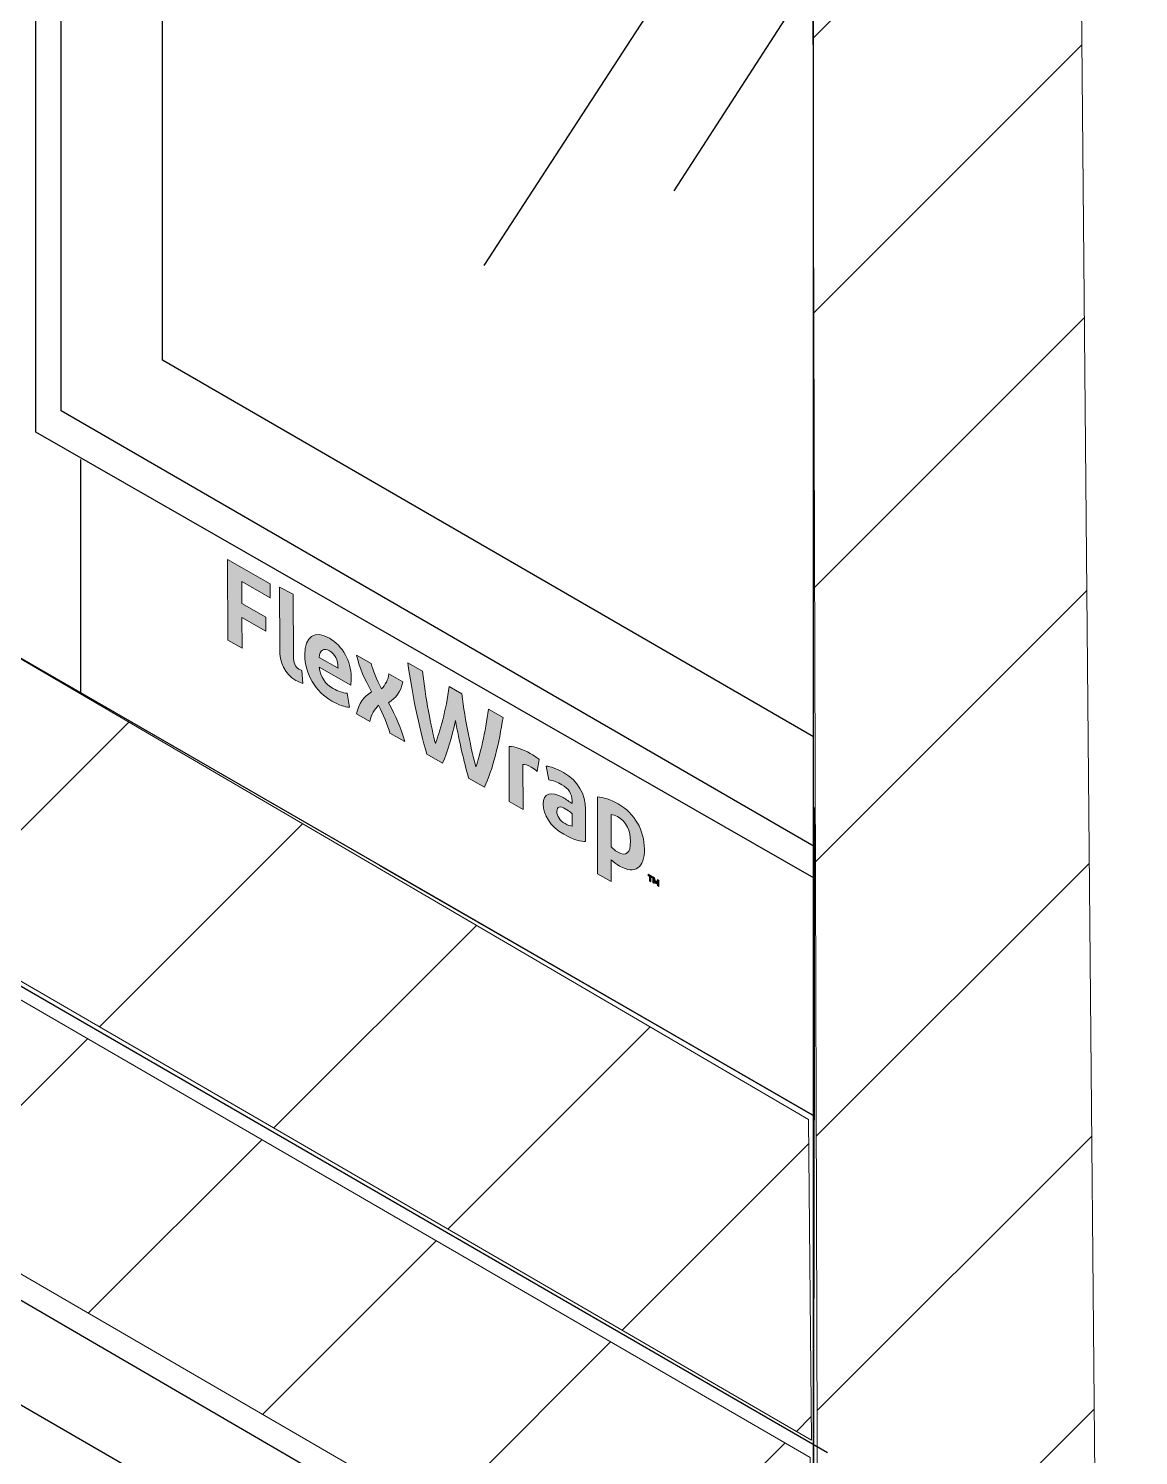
# Model space of a CAD drawing. Extents: x -1392 to 5791, y -3809 to 1722.
# Drawn here: x 967.1 to 1024.1, y -1809 to -1735.7 of the extents above; entities that cross this region are included whole.
import ezdxf

# ---------------------------------------------------------------- set-up
doc = ezdxf.new("R2010")
doc.units = 0
doc.header["$MEASUREMENT"] = 0
for name, color, linetype, lineweight in [('G-ANNO-TTLB', 7, 'Continuous', 0), ('Layer 12', 7, 'Continuous', 0), ('TYVEK', 7, 'Continuous', 0)]:
    doc.layers.add(name, color=color, linetype=linetype, lineweight=lineweight)
pattern_1 = [(45, (0, 0), (-7.071067, 7.07107), [])]

# ---------------------------------------------------------------- blocks, each defined once
blk = doc.blocks.new('Block_483')
at = {"layer": 'TYVEK', "true_color": 0x003b71, "transparency": 33554687}
h = blk.add_hatch(color=156, dxfattribs=at)
h.dxf.hatch_style = 2
edge = h.paths.add_edge_path()
edge.add_spline(control_points=[(977.358, -1767.076), (977.358, -1767.076), (977.348, -1762.935), (977.348, -1762.935), (977.348, -1762.935), (979.534, -1764.19), (979.534, -1764.19), (979.534, -1764.19), (979.535, -1764.912), (979.535, -1764.912), (979.535, -1764.912), (978.084, -1764.078), (978.084, -1764.078), (978.084, -1764.078), (978.086, -1765.202), (978.086, -1765.202), (978.086, -1765.202), (979.307, -1765.903), (979.307, -1765.903), (979.307, -1765.903), (979.309, -1766.625), (979.309, -1766.625), (979.309, -1766.625), (978.088, -1765.924), (978.088, -1765.924), (978.088, -1765.924), (978.092, -1767.497), (978.092, -1767.497), (978.092, -1767.497), (977.358, -1767.076), (977.358, -1767.076)], knot_values=[0, 0, 0, 0, 1, 1, 1, 2, 2, 2, 3, 3, 3, 4, 4, 4, 5, 5, 5, 6, 6, 6, 7, 7, 7, 8, 8, 8, 9, 9, 9, 10, 10, 10, 10], degree=3, periodic=0)
h = blk.add_hatch(color=156, dxfattribs=at)
h.dxf.hatch_style = 2
edge = h.paths.add_edge_path()
edge.add_spline(control_points=[(980.731, -1767.92), (980.732, -1768.239), (980.804, -1768.452), (981.01, -1768.57), (981.061, -1768.599), (981.112, -1768.623), (981.158, -1768.638), (981.158, -1768.638), (981.211, -1769.312), (981.211, -1769.312), (981.114, -1769.279), (980.955, -1769.212), (980.852, -1769.153), (980.262, -1768.814), (980.025, -1768.235), (980.023, -1767.525), (980.023, -1767.525), (980.016, -1764.366), (980.016, -1764.366), (980.016, -1764.366), (980.724, -1764.725), (980.724, -1764.725), (980.724, -1764.725), (980.731, -1767.92), (980.731, -1767.92)], knot_values=[0, 0, 0, 0, 1, 1, 1, 2, 2, 2, 3, 3, 3, 4, 4, 4, 5, 5, 5, 6, 6, 6, 7, 7, 7, 8, 8, 8, 8], degree=3, periodic=0)
h = blk.add_hatch(color=156, dxfattribs=at)
h.dxf.hatch_style = 2
edge = h.paths.add_edge_path()
edge.add_spline(control_points=[(982.043, -1767.97), (982.043, -1767.97), (983.018, -1768.529), (983.018, -1768.529), (983.018, -1768.529), (983.017, -1768.458), (983.017, -1768.458), (983.017, -1768.127), (982.862, -1767.796), (982.58, -1767.634), (982.282, -1767.464), (982.088, -1767.594), (982.043, -1767.97)], knot_values=[0, 0, 0, 0, 1, 1, 1, 2, 2, 2, 3, 3, 3, 4, 4, 4, 4], degree=3, periodic=0)
edge = h.paths.add_edge_path()
edge.add_spline(control_points=[(983.601, -1770.53), (983.376, -1770.519), (983.043, -1770.411), (982.704, -1770.216), (981.878, -1769.742), (981.312, -1768.815), (981.31, -1767.833), (981.308, -1766.892), (981.824, -1766.551), (982.578, -1766.984), (983.25, -1767.369), (983.693, -1768.173), (983.695, -1768.966), (983.695, -1769.143), (983.685, -1769.291), (983.676, -1769.403), (983.676, -1769.403), (982.054, -1768.473), (982.054, -1768.473), (982.122, -1768.984), (982.364, -1769.336), (982.774, -1769.571), (983.026, -1769.715), (983.267, -1769.789), (983.487, -1769.809), (983.487, -1769.809), (983.601, -1770.53), (983.601, -1770.53)], knot_values=[0, 0, 0, 0, 1, 1, 1, 2, 2, 2, 3, 3, 3, 4, 4, 4, 5, 5, 5, 6, 6, 6, 7, 7, 7, 8, 8, 8, 9, 9, 9, 9], degree=3, periodic=0)
h = blk.add_hatch(color=156, dxfattribs=at)
h.dxf.hatch_style = 2
edge = h.paths.add_edge_path()
edge.add_spline(control_points=[(984.742, -1769.732), (984.397, -1769.097), (984.124, -1768.533), (983.964, -1767.85), (983.964, -1767.85), (984.728, -1768.289), (984.728, -1768.289), (984.795, -1768.593), (985.022, -1769.125), (985.249, -1769.592), (985.438, -1769.375), (985.601, -1769.121), (985.636, -1768.81), (985.636, -1768.81), (986.354, -1769.222), (986.354, -1769.222), (986.222, -1769.761), (985.998, -1770.063), (985.614, -1770.298), (985.985, -1770.989), (986.237, -1771.547), (986.449, -1772.295), (986.449, -1772.295), (985.685, -1771.856), (985.685, -1771.856), (985.576, -1771.463), (985.318, -1770.872), (985.102, -1770.423), (984.908, -1770.637), (984.724, -1770.886), (984.653, -1771.264), (984.653, -1771.264), (983.966, -1770.87), (983.966, -1770.87), (984.093, -1770.328), (984.333, -1769.993), (984.742, -1769.732)], knot_values=[0, 0, 0, 0, 1, 1, 1, 2, 2, 2, 3, 3, 3, 4, 4, 4, 5, 5, 5, 6, 6, 6, 7, 7, 7, 8, 8, 8, 9, 9, 9, 10, 10, 10, 11, 11, 11, 12, 12, 12, 12], degree=3, periodic=0)
h = blk.add_hatch(color=156, dxfattribs=at)
h.dxf.hatch_style = 2
edge = h.paths.add_edge_path()
edge.add_spline(control_points=[(990.743, -1770.625), (990.743, -1770.625), (991.492, -1771.055), (991.492, -1771.055), (991.301, -1772.322), (990.966, -1773.754), (990.533, -1774.64), (990.533, -1774.64), (989.727, -1774.177), (989.727, -1774.177), (989.474, -1773.293), (989.246, -1772.294), (989.054, -1771.215), (988.861, -1772.073), (988.643, -1772.816), (988.388, -1773.409), (988.388, -1773.409), (987.583, -1772.946), (987.583, -1772.946), (987.17, -1771.575), (986.801, -1769.739), (986.608, -1768.251), (986.608, -1768.251), (987.352, -1768.679), (987.352, -1768.679), (987.514, -1770.018), (987.805, -1771.585), (988.017, -1772.398), (988.236, -1771.832), (988.576, -1770.669), (988.722, -1769.465), (988.722, -1769.465), (989.378, -1769.842), (989.378, -1769.842), (989.536, -1771.22), (989.872, -1772.772), (990.1, -1773.594), (990.303, -1773.019), (990.592, -1771.785), (990.743, -1770.625)], knot_values=[0, 0, 0, 0, 1, 1, 1, 2, 2, 2, 3, 3, 3, 4, 4, 4, 5, 5, 5, 6, 6, 6, 7, 7, 7, 8, 8, 8, 9, 9, 9, 10, 10, 10, 11, 11, 11, 12, 12, 12, 13, 13, 13, 13], degree=3, periodic=0)
h = blk.add_hatch(color=156, dxfattribs=at)
h.dxf.hatch_style = 2
edge = h.paths.add_edge_path()
edge.add_spline(control_points=[(992.885, -1772.901), (993.07, -1773.007), (993.244, -1773.13), (993.347, -1773.219), (993.347, -1773.219), (993.246, -1773.828), (993.246, -1773.828), (993.159, -1773.743), (993.051, -1773.669), (992.943, -1773.607), (992.753, -1773.498), (992.625, -1773.466), (992.517, -1773.463), (992.517, -1773.463), (992.523, -1775.782), (992.523, -1775.782), (992.523, -1775.782), (991.815, -1775.376), (991.815, -1775.376), (991.815, -1775.376), (991.808, -1772.542), (991.808, -1772.542), (992.085, -1772.542), (992.516, -1772.689), (992.885, -1772.901)], knot_values=[0, 0, 0, 0, 1, 1, 1, 2, 2, 2, 3, 3, 3, 4, 4, 4, 5, 5, 5, 6, 6, 6, 7, 7, 7, 8, 8, 8, 8], degree=3, periodic=0)
h = blk.add_hatch(color=156, dxfattribs=at)
h.dxf.hatch_style = 2
edge = h.paths.add_edge_path()
edge.add_spline(control_points=[(995.041, -1776.631), (995.041, -1776.631), (995.039, -1775.998), (995.039, -1775.998), (994.921, -1775.901), (994.798, -1775.812), (994.675, -1775.742), (994.439, -1775.606), (994.254, -1775.607), (994.255, -1775.885), (994.256, -1776.133), (994.41, -1776.352), (994.682, -1776.508), (994.836, -1776.596), (994.964, -1776.634), (995.041, -1776.631)], knot_values=[0, 0, 0, 0, 1, 1, 1, 2, 2, 2, 3, 3, 3, 4, 4, 4, 5, 5, 5, 5], degree=3, periodic=0)
edge = h.paths.add_edge_path()
edge.add_spline(control_points=[(994.611, -1777.052), (993.908, -1776.649), (993.554, -1776.049), (993.552, -1775.517), (993.551, -1774.931), (993.965, -1774.826), (994.581, -1775.174), (994.725, -1775.256), (994.91, -1775.386), (995.038, -1775.483), (995.038, -1775.483), (995.037, -1775.341), (995.037, -1775.341), (995.037, -1774.981), (994.857, -1774.706), (994.513, -1774.509), (994.287, -1774.379), (994.046, -1774.282), (993.836, -1774.262), (993.836, -1774.262), (993.706, -1773.549), (993.706, -1773.549), (993.927, -1773.57), (994.28, -1773.702), (994.593, -1773.881), (995.347, -1774.314), (995.723, -1774.991), (995.725, -1775.789), (995.725, -1775.789), (995.729, -1777.434), (995.729, -1777.434), (995.519, -1777.437), (995.124, -1777.347), (994.611, -1777.052)], knot_values=[0, 0, 0, 0, 1, 1, 1, 2, 2, 2, 3, 3, 3, 4, 4, 4, 5, 5, 5, 6, 6, 6, 7, 7, 7, 8, 8, 8, 9, 9, 9, 10, 10, 10, 11, 11, 11, 11], degree=3, periodic=0)
h = blk.add_hatch(color=156, dxfattribs=at)
h.dxf.hatch_style = 2
edge = h.paths.add_edge_path()
edge.add_spline(control_points=[(997.375, -1777.965), (997.826, -1778.224), (998.036, -1778.026), (998.034, -1777.416), (998.033, -1776.884), (997.837, -1776.417), (997.37, -1776.149), (997.242, -1776.076), (997.15, -1776.052), (997.042, -1776.038), (997.042, -1776.038), (997.046, -1777.694), (997.046, -1777.694), (997.144, -1777.797), (997.226, -1777.88), (997.375, -1777.965)], knot_values=[0, 0, 0, 0, 1, 1, 1, 2, 2, 2, 3, 3, 3, 4, 4, 4, 5, 5, 5, 5], degree=3, periodic=0)
edge = h.paths.add_edge_path()
edge.add_spline(control_points=[(997.479, -1778.687), (997.299, -1778.584), (997.176, -1778.489), (997.048, -1778.362), (997.048, -1778.362), (997.051, -1779.486), (997.051, -1779.486), (997.051, -1779.486), (996.348, -1779.083), (996.348, -1779.083), (996.348, -1779.083), (996.338, -1775.137), (996.338, -1775.137), (996.63, -1775.151), (997.04, -1775.286), (997.405, -1775.495), (998.246, -1775.978), (998.75, -1776.859), (998.753, -1777.805), (998.755, -1778.775), (998.279, -1779.146), (997.479, -1778.687)], knot_values=[0, 0, 0, 0, 1, 1, 1, 2, 2, 2, 3, 3, 3, 4, 4, 4, 5, 5, 5, 6, 6, 6, 7, 7, 7, 7], degree=3, periodic=0)
h = blk.add_hatch(color=156, dxfattribs=at)
h.dxf.hatch_style = 2
edge = h.paths.add_edge_path()
edge.add_spline(control_points=[(999.261, -1779.292), (999.287, -1779.379), (999.312, -1779.445), (999.343, -1779.516), (999.373, -1779.481), (999.394, -1779.441), (999.419, -1779.383), (999.419, -1779.383), (999.493, -1779.425), (999.493, -1779.425), (999.493, -1779.425), (999.494, -1779.731), (999.494, -1779.731), (999.494, -1779.731), (999.43, -1779.694), (999.43, -1779.694), (999.43, -1779.694), (999.429, -1779.553), (999.429, -1779.553), (999.429, -1779.553), (999.432, -1779.507), (999.432, -1779.507), (999.412, -1779.541), (999.387, -1779.576), (999.366, -1779.602), (999.366, -1779.602), (999.317, -1779.574), (999.317, -1779.574), (999.294, -1779.521), (999.27, -1779.458), (999.248, -1779.399), (999.248, -1779.399), (999.251, -1779.451), (999.251, -1779.451), (999.251, -1779.451), (999.252, -1779.592), (999.252, -1779.592), (999.252, -1779.592), (999.188, -1779.555), (999.188, -1779.555), (999.188, -1779.555), (999.187, -1779.249), (999.187, -1779.249), (999.187, -1779.249), (999.261, -1779.292), (999.261, -1779.292)], knot_values=[0, 0, 0, 0, 1, 1, 1, 2, 2, 2, 3, 3, 3, 4, 4, 4, 5, 5, 5, 6, 6, 6, 7, 7, 7, 8, 8, 8, 9, 9, 9, 10, 10, 10, 11, 11, 11, 12, 12, 12, 13, 13, 13, 14, 14, 14, 15, 15, 15, 15], degree=3, periodic=0)
edge = h.paths.add_edge_path()
edge.add_spline(control_points=[(999.015, -1779.218), (999.015, -1779.218), (998.943, -1779.177), (998.943, -1779.177), (998.943, -1779.177), (998.943, -1779.109), (998.943, -1779.109), (998.943, -1779.109), (999.157, -1779.232), (999.157, -1779.232), (999.157, -1779.232), (999.158, -1779.3), (999.158, -1779.3), (999.158, -1779.3), (999.086, -1779.259), (999.086, -1779.259), (999.086, -1779.259), (999.087, -1779.497), (999.087, -1779.497), (999.087, -1779.497), (999.015, -1779.456), (999.015, -1779.456), (999.015, -1779.456), (999.015, -1779.218), (999.015, -1779.218)], knot_values=[0, 0, 0, 0, 1, 1, 1, 2, 2, 2, 3, 3, 3, 4, 4, 4, 5, 5, 5, 6, 6, 6, 7, 7, 7, 8, 8, 8, 8], degree=3, periodic=0)
at = {"layer": 'TYVEK'}
for points, knots in [([(977.358, -1767.076), (977.358, -1767.076), (977.348, -1762.935), (977.348, -1762.935), (977.348, -1762.935), (979.534, -1764.19), (979.534, -1764.19), (979.534, -1764.19), (979.535, -1764.912), (979.535, -1764.912), (979.535, -1764.912), (978.084, -1764.078), (978.084, -1764.078), (978.084, -1764.078), (978.086, -1765.202), (978.086, -1765.202), (978.086, -1765.202), (979.307, -1765.903), (979.307, -1765.903), (979.307, -1765.903), (979.309, -1766.625), (979.309, -1766.625), (979.309, -1766.625), (978.088, -1765.924), (978.088, -1765.924), (978.088, -1765.924), (978.092, -1767.497), (978.092, -1767.497), (978.092, -1767.497), (977.358, -1767.076), (977.358, -1767.076)], [0, 0, 0, 0, 1, 1, 1, 2, 2, 2, 3, 3, 3, 4, 4, 4, 5, 5, 5, 6, 6, 6, 7, 7, 7, 8, 8, 8, 9, 9, 9, 10, 10, 10, 10]), ([(980.731, -1767.92), (980.732, -1768.239), (980.804, -1768.452), (981.01, -1768.57), (981.061, -1768.599), (981.112, -1768.623), (981.158, -1768.638), (981.158, -1768.638), (981.211, -1769.312), (981.211, -1769.312), (981.114, -1769.279), (980.955, -1769.212), (980.852, -1769.153), (980.262, -1768.814), (980.025, -1768.235), (980.023, -1767.525), (980.023, -1767.525), (980.016, -1764.366), (980.016, -1764.366), (980.016, -1764.366), (980.724, -1764.725), (980.724, -1764.725), (980.724, -1764.725), (980.731, -1767.92), (980.731, -1767.92)], [0, 0, 0, 0, 1, 1, 1, 2, 2, 2, 3, 3, 3, 4, 4, 4, 5, 5, 5, 6, 6, 6, 7, 7, 7, 8, 8, 8, 8]), ([(983.601, -1770.53), (983.376, -1770.519), (983.043, -1770.411), (982.704, -1770.216), (981.878, -1769.742), (981.312, -1768.815), (981.31, -1767.833), (981.308, -1766.892), (981.824, -1766.551), (982.578, -1766.984), (983.25, -1767.369), (983.693, -1768.173), (983.695, -1768.966), (983.695, -1769.143), (983.685, -1769.291), (983.676, -1769.403), (983.676, -1769.403), (982.054, -1768.473), (982.054, -1768.473), (982.122, -1768.984), (982.364, -1769.336), (982.774, -1769.571), (983.026, -1769.715), (983.267, -1769.789), (983.487, -1769.809), (983.487, -1769.809), (983.601, -1770.53), (983.601, -1770.53)], [0, 0, 0, 0, 1, 1, 1, 2, 2, 2, 3, 3, 3, 4, 4, 4, 5, 5, 5, 6, 6, 6, 7, 7, 7, 8, 8, 8, 9, 9, 9, 9]), ([(982.043, -1767.97), (982.043, -1767.97), (983.018, -1768.529), (983.018, -1768.529), (983.018, -1768.529), (983.017, -1768.458), (983.017, -1768.458), (983.017, -1768.127), (982.862, -1767.796), (982.58, -1767.634), (982.282, -1767.464), (982.088, -1767.594), (982.043, -1767.97)], [0, 0, 0, 0, 1, 1, 1, 2, 2, 2, 3, 3, 3, 4, 4, 4, 4]), ([(984.742, -1769.732), (984.397, -1769.097), (984.124, -1768.533), (983.964, -1767.85), (983.964, -1767.85), (984.728, -1768.289), (984.728, -1768.289), (984.795, -1768.593), (985.022, -1769.125), (985.249, -1769.592), (985.438, -1769.375), (985.601, -1769.121), (985.636, -1768.81), (985.636, -1768.81), (986.354, -1769.222), (986.354, -1769.222), (986.222, -1769.761), (985.998, -1770.063), (985.614, -1770.298), (985.985, -1770.989), (986.237, -1771.547), (986.449, -1772.295), (986.449, -1772.295), (985.685, -1771.856), (985.685, -1771.856), (985.576, -1771.463), (985.318, -1770.872), (985.102, -1770.423), (984.908, -1770.637), (984.724, -1770.886), (984.653, -1771.264), (984.653, -1771.264), (983.966, -1770.87), (983.966, -1770.87), (984.093, -1770.328), (984.333, -1769.993), (984.742, -1769.732)], [0, 0, 0, 0, 1, 1, 1, 2, 2, 2, 3, 3, 3, 4, 4, 4, 5, 5, 5, 6, 6, 6, 7, 7, 7, 8, 8, 8, 9, 9, 9, 10, 10, 10, 11, 11, 11, 12, 12, 12, 12]), ([(990.743, -1770.625), (990.743, -1770.625), (991.492, -1771.055), (991.492, -1771.055), (991.301, -1772.322), (990.966, -1773.754), (990.533, -1774.64), (990.533, -1774.64), (989.727, -1774.177), (989.727, -1774.177), (989.474, -1773.293), (989.246, -1772.294), (989.054, -1771.215), (988.861, -1772.073), (988.643, -1772.816), (988.388, -1773.409), (988.388, -1773.409), (987.583, -1772.946), (987.583, -1772.946), (987.17, -1771.575), (986.801, -1769.739), (986.608, -1768.251), (986.608, -1768.251), (987.352, -1768.679), (987.352, -1768.679), (987.514, -1770.018), (987.805, -1771.585), (988.017, -1772.398), (988.236, -1771.832), (988.576, -1770.669), (988.722, -1769.465), (988.722, -1769.465), (989.378, -1769.842), (989.378, -1769.842), (989.536, -1771.22), (989.872, -1772.772), (990.1, -1773.594), (990.303, -1773.019), (990.592, -1771.785), (990.743, -1770.625)], [0, 0, 0, 0, 1, 1, 1, 2, 2, 2, 3, 3, 3, 4, 4, 4, 5, 5, 5, 6, 6, 6, 7, 7, 7, 8, 8, 8, 9, 9, 9, 10, 10, 10, 11, 11, 11, 12, 12, 12, 13, 13, 13, 13]), ([(992.885, -1772.901), (993.07, -1773.007), (993.244, -1773.13), (993.347, -1773.219), (993.347, -1773.219), (993.246, -1773.828), (993.246, -1773.828), (993.159, -1773.743), (993.051, -1773.669), (992.943, -1773.607), (992.753, -1773.498), (992.625, -1773.466), (992.517, -1773.463), (992.517, -1773.463), (992.523, -1775.782), (992.523, -1775.782), (992.523, -1775.782), (991.815, -1775.376), (991.815, -1775.376), (991.815, -1775.376), (991.808, -1772.542), (991.808, -1772.542), (992.085, -1772.542), (992.516, -1772.689), (992.885, -1772.901)], [0, 0, 0, 0, 1, 1, 1, 2, 2, 2, 3, 3, 3, 4, 4, 4, 5, 5, 5, 6, 6, 6, 7, 7, 7, 8, 8, 8, 8]), ([(994.611, -1777.052), (993.908, -1776.649), (993.554, -1776.049), (993.552, -1775.517), (993.551, -1774.931), (993.965, -1774.826), (994.581, -1775.174), (994.725, -1775.256), (994.91, -1775.386), (995.038, -1775.483), (995.038, -1775.483), (995.037, -1775.341), (995.037, -1775.341), (995.037, -1774.981), (994.857, -1774.706), (994.513, -1774.509), (994.287, -1774.379), (994.046, -1774.282), (993.836, -1774.262), (993.836, -1774.262), (993.706, -1773.549), (993.706, -1773.549), (993.927, -1773.57), (994.28, -1773.702), (994.593, -1773.881), (995.347, -1774.314), (995.723, -1774.991), (995.725, -1775.789), (995.725, -1775.789), (995.729, -1777.434), (995.729, -1777.434), (995.519, -1777.437), (995.124, -1777.347), (994.611, -1777.052)], [0, 0, 0, 0, 1, 1, 1, 2, 2, 2, 3, 3, 3, 4, 4, 4, 5, 5, 5, 6, 6, 6, 7, 7, 7, 8, 8, 8, 9, 9, 9, 10, 10, 10, 11, 11, 11, 11]), ([(997.479, -1778.687), (997.299, -1778.584), (997.176, -1778.489), (997.048, -1778.362), (997.048, -1778.362), (997.051, -1779.486), (997.051, -1779.486), (997.051, -1779.486), (996.348, -1779.083), (996.348, -1779.083), (996.348, -1779.083), (996.338, -1775.137), (996.338, -1775.137), (996.63, -1775.151), (997.04, -1775.286), (997.405, -1775.495), (998.246, -1775.978), (998.75, -1776.859), (998.753, -1777.805), (998.755, -1778.775), (998.279, -1779.146), (997.479, -1778.687)], [0, 0, 0, 0, 1, 1, 1, 2, 2, 2, 3, 3, 3, 4, 4, 4, 5, 5, 5, 6, 6, 6, 7, 7, 7, 7]), ([(995.041, -1776.631), (995.041, -1776.631), (995.039, -1775.998), (995.039, -1775.998), (994.921, -1775.901), (994.798, -1775.812), (994.675, -1775.742), (994.439, -1775.606), (994.254, -1775.607), (994.255, -1775.885), (994.256, -1776.133), (994.41, -1776.352), (994.682, -1776.508), (994.836, -1776.596), (994.964, -1776.634), (995.041, -1776.631)], [0, 0, 0, 0, 1, 1, 1, 2, 2, 2, 3, 3, 3, 4, 4, 4, 5, 5, 5, 5]), ([(997.375, -1777.965), (997.826, -1778.224), (998.036, -1778.026), (998.034, -1777.416), (998.033, -1776.884), (997.837, -1776.417), (997.37, -1776.149), (997.242, -1776.076), (997.15, -1776.052), (997.042, -1776.038), (997.042, -1776.038), (997.046, -1777.694), (997.046, -1777.694), (997.144, -1777.797), (997.226, -1777.88), (997.375, -1777.965)], [0, 0, 0, 0, 1, 1, 1, 2, 2, 2, 3, 3, 3, 4, 4, 4, 5, 5, 5, 5]), ([(999.015, -1779.218), (999.015, -1779.218), (998.943, -1779.177), (998.943, -1779.177), (998.943, -1779.177), (998.943, -1779.109), (998.943, -1779.109), (998.943, -1779.109), (999.157, -1779.232), (999.157, -1779.232), (999.157, -1779.232), (999.158, -1779.3), (999.158, -1779.3), (999.158, -1779.3), (999.086, -1779.259), (999.086, -1779.259), (999.086, -1779.259), (999.087, -1779.497), (999.087, -1779.497), (999.087, -1779.497), (999.015, -1779.456), (999.015, -1779.456), (999.015, -1779.456), (999.015, -1779.218), (999.015, -1779.218)], [0, 0, 0, 0, 1, 1, 1, 2, 2, 2, 3, 3, 3, 4, 4, 4, 5, 5, 5, 6, 6, 6, 7, 7, 7, 8, 8, 8, 8]), ([(999.261, -1779.292), (999.287, -1779.379), (999.312, -1779.445), (999.343, -1779.516), (999.373, -1779.481), (999.394, -1779.441), (999.419, -1779.383), (999.419, -1779.383), (999.493, -1779.425), (999.493, -1779.425), (999.493, -1779.425), (999.494, -1779.731), (999.494, -1779.731), (999.494, -1779.731), (999.43, -1779.694), (999.43, -1779.694), (999.43, -1779.694), (999.429, -1779.553), (999.429, -1779.553), (999.429, -1779.553), (999.432, -1779.507), (999.432, -1779.507), (999.412, -1779.541), (999.387, -1779.576), (999.366, -1779.602), (999.366, -1779.602), (999.317, -1779.574), (999.317, -1779.574), (999.294, -1779.521), (999.27, -1779.458), (999.248, -1779.399), (999.248, -1779.399), (999.251, -1779.451), (999.251, -1779.451), (999.251, -1779.451), (999.252, -1779.592), (999.252, -1779.592), (999.252, -1779.592), (999.188, -1779.555), (999.188, -1779.555), (999.188, -1779.555), (999.187, -1779.249), (999.187, -1779.249), (999.187, -1779.249), (999.261, -1779.292), (999.261, -1779.292)], [0, 0, 0, 0, 1, 1, 1, 2, 2, 2, 3, 3, 3, 4, 4, 4, 5, 5, 5, 6, 6, 6, 7, 7, 7, 8, 8, 8, 9, 9, 9, 10, 10, 10, 11, 11, 11, 12, 12, 12, 13, 13, 13, 14, 14, 14, 15, 15, 15, 15])]:
    blk.add_open_spline(points, degree=3, knots=knots, dxfattribs=at)
blk = doc.blocks.new('Block_482')
at = {"layer": 'TYVEK'}
blk.add_blockref('Block_483', (0, 0), dxfattribs=at)

msp = doc.modelspace()

# ---------------------------------------------------------------- hatches: boundary and pattern name
at = {"layer": 'G-ANNO-TTLB', "true_color": 0xff00ff, "transparency": 33554687}
h = msp.add_hatch(color=6, dxfattribs=at)
edge = h.paths.add_edge_path()
edge.add_spline(control_points=[(1773.018, -3692.604), (1773.018, -3692.604), (-1156.5, -3692.604), (-1156.5, -3692.604), (-1156.5, -3692.604), (-1156.5, -1235.604), (-1156.5, -1235.604), (-1156.5, -1235.604), (1773.018, -1235.604), (1773.018, -1235.604), (1773.018, -1235.604), (1773.018, -3692.604), (1773.018, -3692.604)], knot_values=[0, 0, 0, 0, 1, 1, 1, 2, 2, 2, 3, 3, 3, 4, 4, 4, 4], degree=3, periodic=0)
edge = h.paths.add_edge_path()
edge.add_spline(control_points=[(-1147.5, -1244.604), (-1147.5, -1244.604), (-1147.5, -3683.604), (-1147.5, -3683.604), (-1147.5, -3683.604), (1764.018, -3683.604), (1764.018, -3683.604), (1764.018, -3683.604), (1764.018, -1244.604), (1764.018, -1244.604), (1764.018, -1244.604), (-1147.5, -1244.604), (-1147.5, -1244.604)], knot_values=[0, 0, 0, 0, 1, 1, 1, 2, 2, 2, 3, 3, 3, 4, 4, 4, 4], degree=3, periodic=0)
edge.add_line((-1147.5, -1244.604), (-1147.5, -1244.604))
at = {"layer": 'Layer 12', "true_color": 0x000000, "transparency": 33554687}
h = msp.add_hatch(dxfattribs=at)
h.set_pattern_fill('_U', color=18, scale=10, angle=44.99999, style=2, pattern_type=0)
h.set_pattern_definition(pattern_1)
h.paths.add_polyline_path([(1007.693, -1830.91), (1022.13, -1838.408), (1020.604, -1668.11), (1007.184, -1659.249)])
h = msp.add_hatch(dxfattribs=at)
h.set_pattern_fill('_U', color=18, scale=10, angle=44.99999, style=2, pattern_type=0)
h.set_pattern_definition(pattern_1)
h.paths.add_polyline_path([(1007.331, -1808.18), (944.099, -1771.475), (957.448, -1762.634), (1007.185, -1791.708)])
h = msp.add_hatch(dxfattribs=at)
h.set_pattern_fill('_U', color=18, scale=10, angle=44.99999, style=2, pattern_type=0)
h.set_pattern_definition(pattern_1)
h.paths.add_polyline_path([(1007.262, -1809.062), (1007.262, -1823.201), (931.558, -1779.21), (943.76, -1772.262)])

# ---------------------------------------------------------------- linework, layer by layer
at = {"layer": 'G-ANNO-TTLB'}
for points in [[(1773.018, -3692.604), (1773.018, -3692.604), (-1156.5, -3692.604), (-1156.5, -3692.604), (-1156.5, -3692.604), (-1156.5, -1235.604), (-1156.5, -1235.604), (-1156.5, -1235.604), (1773.018, -1235.604), (1773.018, -1235.604), (1773.018, -1235.604), (1773.018, -3692.604), (1773.018, -3692.604)], [(-1147.5, -1244.604), (-1147.5, -1244.604), (-1147.5, -3683.604), (-1147.5, -3683.604), (-1147.5, -3683.604), (1764.018, -3683.604), (1764.018, -3683.604), (1764.018, -3683.604), (1764.018, -1244.604), (1764.018, -1244.604), (1764.018, -1244.604), (-1147.5, -1244.604), (-1147.5, -1244.604)]]:
    msp.add_open_spline(points, degree=3, knots=[0, 0, 0, 0, 1, 1, 1, 2, 2, 2, 3, 3, 3, 4, 4, 4, 4], dxfattribs=at)
at = {"layer": 'Layer 12'}
for points in [[(1007.693, -1830.91), (1022.13, -1838.408), (1020.604, -1668.11), (1007.184, -1659.249)], [(1007.331, -1808.18), (944.099, -1771.475), (957.448, -1762.634), (1007.185, -1791.708)], [(1007.262, -1809.062), (1007.262, -1823.201), (931.558, -1779.21), (943.76, -1772.262)]]:
    msp.add_lwpolyline(points, close=True, dxfattribs=at)
at = {"layer": 'TYVEK', "color": 3, "lineweight": 25, "true_color": 0x00ff00}
for p, q in [((967.51, -1756.395), (967.51, -1635.541)), ((968.803, -1755.31), (968.803, -1636.299)), ((974.011, -1752.704), (974.011, -1639.351)), ((1007.44, -1772.043), (974.011, -1752.704)), ((1007.473, -1777.679), (968.803, -1755.31)), ((1007.473, -1779.307), (967.51, -1756.395))]:
    msp.add_line(p, q, dxfattribs=at)
at = {"layer": 'TYVEK', "color": 4, "lineweight": 25, "true_color": 0x00ffff}
for p, q in [((1007.44, -1831.196), (1007.44, -1659.581)), ((969.807, -1769.793), (969.807, -1757.802)), ((958.301, -1763.155), (1007.486, -1791.53)), ((967.293, -1768.342), (1007.473, -1791.523)), ((944.16, -1771.794), (1008.147, -1808.81)), ((1007.473, -1775.683), (1007.473, -1791.742)), ((929.746, -1779.451), (1006.996, -1824.423)), ((1007.42, -1827.945), (1007.473, -1791.237)), ((966.645, -1806.308), (1007.423, -1829.898))]:
    msp.add_line(p, q, dxfattribs=at)
at = {"layer": 'TYVEK', "color": 252, "lineweight": 25, "true_color": 0x848484}
for p, q in [((1007.455, -1721.749), (990.512, -1747.833)), ((1007.452, -1732.883), (1000.255, -1743.998))]:
    msp.add_line(p, q, dxfattribs=at)
at = {"layer": 'TYVEK', "color": 18, "lineweight": 25, "true_color": 0x000000}
msp.add_line((985.134, -1778.635), (1007.473, -1791.523), dxfattribs=at)

# ---------------------------------------------------------------- block references
at = {"layer": 'TYVEK'}
msp.add_blockref('Block_482', (0, 0), dxfattribs=at)

doc.saveas('drawing.dxf')
